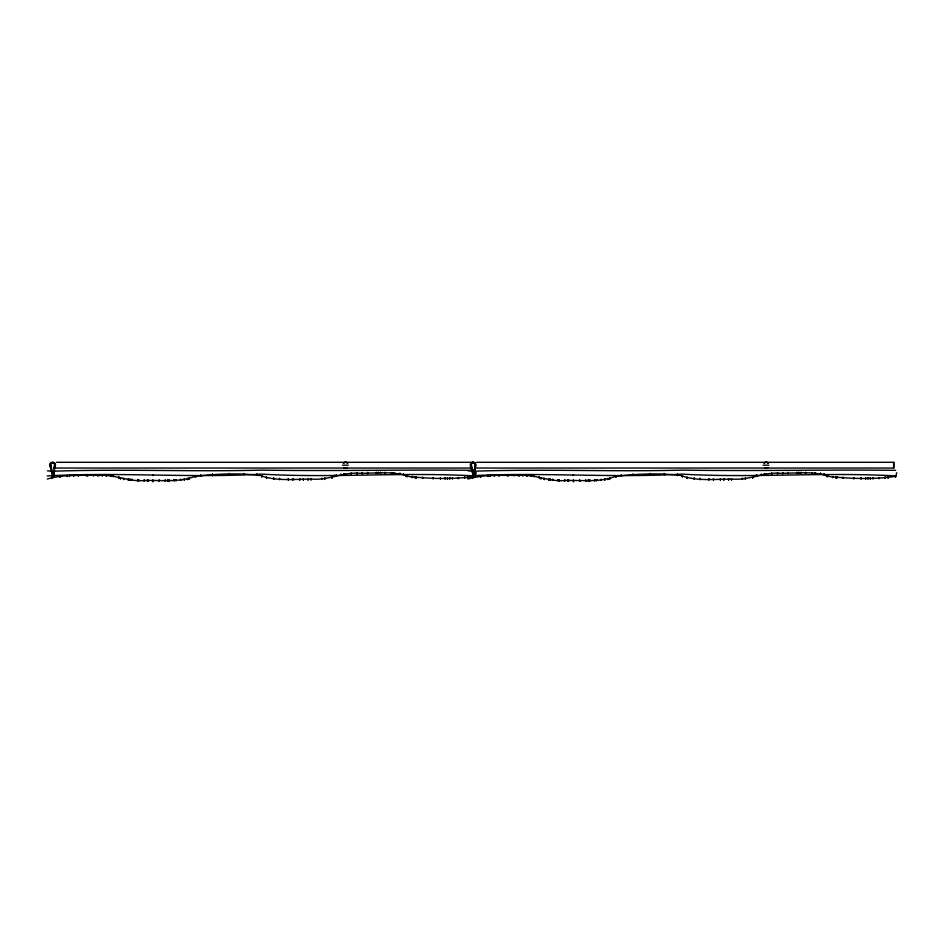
<?xml version="1.0" encoding="UTF-8"?>
<svg xmlns="http://www.w3.org/2000/svg" width="944" height="944" viewBox="0 0 944 944"><rect width="100%" height="100%" fill="white"/><g stroke="black" fill="none" stroke-linecap="round" stroke-linejoin="round"><path stroke-width="1.42" d="M54.115 477.239L54.587 463.115L50.539 463.115L50.539 468.012L53.006 477.239L54.115 477.239L54.587 463.115M472.212 470.466L472.283 470.466M474.69 477.239L475.162 463.115L471.115 463.115L471.115 468.012L473.581 477.239L474.69 477.239L475.162 463.115M52.274 472.85L52.309 473.746M476.224 472.708L475.021 476.366C453.391 479.528 431.243 478.726 409.531 476.673C393.943 470.678 376.255 473.44 359.735 473.286C344.171 471.917 330.66 479.387 315.402 479.222C297.36 478.584 277.63 481.947 260.544 475.564C238.867 472.755 216.731 473.912 195.066 476.307C179.561 482.561 161.825 480.083 145.305 480.496C129.776 482.113 116.147 474.867 100.902 475.269C83.155 475.741 64.393 473.994 47.318 479.045M896.8 472.708L895.596 476.366C873.967 479.528 851.818 478.726 830.106 476.673C814.507 470.678 796.819 473.44 780.299 473.286C764.746 471.917 751.223 479.387 735.978 479.222C717.936 478.584 698.206 481.947 681.108 475.564C659.443 472.755 637.306 473.912 615.641 476.307C600.136 482.561 582.401 480.083 565.881 480.496C550.34 482.113 536.711 474.867 521.477 475.269C503.73 475.741 484.968 473.994 467.882 479.045M54.032 467.669L54.634 467.209A2.891 2.891 0 0 0 54.445 462.938A2.891 2.891 0 0 0 50.209 463.504A2.891 2.891 0 0 0 51.141 467.669M474.596 467.669L475.198 467.209A2.891 2.891 0 0 0 475.009 462.938A2.891 2.891 0 0 0 470.785 463.504A2.891 2.891 0 0 0 471.705 467.669M47.2 475.953C118.684 471.858 190.181 478.23 261.665 474.124C332.748 478.23 403.831 471.87 474.915 475.929M467.776 475.953C539.26 471.858 610.744 478.23 682.241 474.124C753.324 478.23 824.407 471.87 895.49 475.929M475.139 470.336C404.02 469.498 332.972 471.233 261.877 470.112C192.47 471.929 123.074 468.826 53.631 471.198M895.703 470.336C824.596 469.498 753.548 471.233 682.453 470.112C613.034 471.929 543.638 468.826 474.195 471.198M56.534 462.3L473.038 462.3L473.038 463.15M476.708 462.3L893.614 462.3L893.614 468.082M342.495 465.191L348.277 465.191M763.059 465.191L768.841 465.191M54.056 468.047L471.906 468.047M474.631 468.047L893.874 468.047L893.874 462.3M471.681 470.171L475.044 470.171M50.539 463.115L53.006 475.906L54.115 475.906M471.115 463.115L473.581 475.906C475.292 477.357 474.584 473.782 474.726 475.859M472.779 471.174L468 470.844M52.203 471.174L47.424 470.844M52.298 472.85L52.274 473.794M895.585 475.894L895.596 476.85M888.115 476.991L888.127 477.947M885.224 477.239L885.236 478.195M878.947 477.593L878.947 478.549M872.999 477.77L872.999 478.726M870.321 477.841L870.333 478.797M868.008 477.853L868.02 478.809M865.695 477.865L865.707 478.82M861.07 477.888L861.081 478.844M853.73 477.758L853.742 478.714M843.193 477.369L843.204 478.325M836.856 476.932L836.868 477.888M835.794 476.85L835.794 477.806M832.95 476.531L832.95 477.487M827.51 475.658L827.51 476.614M826.531 475.457L826.531 476.413M824.077 473.935L824.088 474.891M820.501 473.298L820.513 474.254M814.825 472.802L814.825 473.758M812.159 472.696L812.159 473.652M805.539 472.472L805.551 473.428M801.102 472.425L801.114 473.381M798.801 472.389L798.801 473.345M796.795 472.413L796.795 473.369M788.228 472.543L788.24 473.499M782.777 472.72L782.777 473.676M777.585 472.956L777.596 473.912M771.685 473.298L771.685 474.254M765.631 473.817L765.643 474.773M764.286 473.935L764.286 474.891M761.442 474.313L761.454 475.269M756.828 475.08L756.828 476.036M755.035 475.481L755.047 476.437M752.616 477.039L752.628 477.994M745.371 478.112L745.382 479.068M742.432 478.372L742.432 479.328M731.565 478.868L731.565 479.823M728.626 478.809L728.638 480.059M723.847 479.009L723.859 479.965M720.343 479.021L720.355 479.977M713.475 478.95L713.475 479.906M708.85 478.868L708.85 479.823M694.253 478.101L694.253 479.056M687.126 477.345L687.138 478.301M682.335 475.823L682.335 476.779M677.544 475.398L677.45 473.982M664.446 473.64L664.446 474.596M649.684 473.605L649.696 474.561M633.011 474.195L633.023 475.151M621.305 475.08L621.317 476.036L621.223 475.422M616.467 475.717L616.479 476.673M615.63 475.823L615.641 476.779M609.647 478.183L609.647 479.139M607.853 478.537L607.865 479.493M604.844 479.009L604.844 479.965M601.163 479.387L601.175 480.343M596.679 479.682L596.691 480.638M594.779 479.788L594.779 480.744M589.74 479.989L589.752 480.944M588.195 480.024L588.206 480.98M585.728 480.095L585.728 481.051M579.758 480.154L579.758 481.11M573.468 480.154L573.48 481.582M568.666 480.071L568.677 481.027M567.969 480.059L567.981 481.015M564.783 479.977L564.795 480.933M559.249 479.753L559.261 480.708M558.223 479.705L558.234 480.661M552.7 479.351L552.712 480.307M550.446 479.186L550.458 480.142M548.806 479.033L548.818 479.989M544.157 478.49L544.169 479.446M540.959 477.829L540.971 478.785M539.354 476.968L539.366 477.935M533.608 475.505L533.608 476.46M531.236 475.304L531.248 476.26M526.905 475.021L526.917 475.977M522.858 474.856L522.87 475.811M519.495 474.773L519.495 475.729M518.138 474.749L518.15 475.705M513.961 474.702L513.961 475.658M508.226 474.738L508.238 475.693M507.223 474.749L507.223 475.705M498.975 474.95L498.987 475.906M494.349 475.103L494.361 476.059M490.042 475.339L490.054 476.295M487.883 475.469L487.895 476.425M480.72 476.024L480.732 476.98M475.021 475.894L475.021 476.85M472.661 476.968L472.673 477.924M467.54 476.991L467.551 477.947M464.649 477.239L464.66 478.195M458.371 477.593L458.383 478.549M452.424 477.77L452.436 478.726M449.757 477.841L449.757 478.797M447.444 477.853L447.444 478.809M445.131 477.865L445.131 478.82M440.506 477.888L440.506 478.844M433.166 477.758L433.178 478.714M422.629 477.369L422.629 478.325M416.292 476.932L416.292 477.888M415.218 476.85L415.23 477.806M412.375 476.531L412.386 477.487M406.935 475.658L406.947 476.614M405.955 475.457L405.967 476.413M403.513 473.935L403.513 474.891M399.937 473.298L399.937 474.254M394.25 472.802L394.262 473.758M391.583 472.696L391.595 473.652M384.975 472.472L384.987 473.428M380.526 472.425L380.538 473.381M378.225 472.389L378.237 473.345M376.219 472.413L376.231 473.369M367.653 472.543L367.664 473.499M362.201 472.72L362.213 473.676M357.021 472.956L357.021 473.912M351.109 473.298L351.121 474.254M345.067 473.817L345.079 474.773M343.71 473.935L343.722 474.891M340.878 474.313L340.878 475.269M336.253 475.08L336.265 476.036M334.471 475.481L334.483 476.437M332.04 477.039L332.052 477.994M324.807 478.112L324.807 479.068M321.857 478.372L321.869 479.328M310.989 478.868L311.001 479.823M308.051 478.809L308.063 480.059M303.272 479.009L303.284 479.965M299.767 479.021L299.779 479.977M292.9 478.95L292.911 479.906M288.274 478.868L288.286 479.823M273.677 478.101L273.689 479.056M266.562 477.345L266.562 478.301M261.759 475.823L261.771 476.779M256.969 475.398L256.874 473.982M243.871 473.64L243.882 474.596M229.121 473.605L229.121 474.561M212.447 474.195L212.365 475.646M200.742 475.08L200.742 476.036M195.904 475.717L195.904 476.673M195.066 475.823L195.066 476.779M189.071 478.183L189.083 479.139M187.29 478.537L187.301 479.493M184.269 479.009L184.281 479.965M180.599 479.387L180.611 480.343M176.103 479.682L176.115 480.638M174.203 479.788L174.215 480.744M169.165 479.989L169.177 480.944M167.631 480.024L167.631 480.98M165.153 480.095L165.165 481.051M159.182 480.154L159.194 481.11M152.904 480.154L152.916 481.582M148.102 480.071L148.102 481.027M147.406 480.059L147.406 481.015M144.22 479.977L144.231 480.933M138.685 479.753L138.685 480.708M137.659 479.705L137.671 480.661M132.136 479.351L132.136 480.307M129.883 479.186L129.883 480.142M128.242 479.033L128.242 479.989M123.581 478.49L123.593 479.446M120.395 477.829L120.395 478.785M118.791 476.968L118.791 477.935M113.032 475.505L113.044 476.46M110.672 475.304L110.672 476.26M106.342 475.021L106.342 475.977M102.294 474.856L102.294 475.811M98.919 474.773L98.931 475.729M97.574 474.749L97.574 475.705M93.385 474.702L93.397 475.658M87.65 474.738L87.662 475.693M86.647 474.749L86.659 475.705M78.399 474.95L78.411 475.906M73.785 475.103L73.785 476.059M69.467 475.339L69.478 476.295M67.319 475.469L67.319 476.425M60.145 476.024L60.156 476.98M52.085 476.968L52.097 477.924M895.585 475.741L895.596 477.003M888.115 476.838L888.127 478.101M885.224 477.086L885.236 478.337M878.947 477.452L878.947 478.702M872.999 477.617L872.999 478.868M870.321 477.688L870.333 478.95M868.008 477.699L868.02 478.962M865.695 477.711L865.707 478.974M861.07 477.735L861.081 478.986M853.73 477.605L853.742 478.868M843.193 477.227L843.204 478.478M836.856 476.779L836.868 478.03M835.794 476.708L835.794 477.959M832.95 476.378L832.95 477.629M827.51 475.516L827.51 476.767M826.531 475.304L826.531 476.567M824.077 473.782L824.088 475.044M820.501 473.145L820.513 474.407M814.825 472.661L814.825 473.912M812.159 472.543L812.159 473.805M805.539 472.33L805.551 473.581M801.102 472.271L801.114 473.534M798.801 472.248L798.801 473.499M796.795 472.271L796.795 473.522M788.228 472.389L788.24 473.652M782.777 472.578L782.777 473.829M777.585 472.814L777.596 474.065M771.685 473.145L771.685 474.407M765.631 473.664L765.643 474.926M764.286 473.782L764.286 475.044M761.442 474.159L761.454 475.41M756.828 474.926L756.828 476.189M755.035 475.328L755.047 476.578M752.616 476.885L752.628 478.148M745.371 477.959L745.382 479.222M742.432 478.219L742.432 479.481M731.565 478.714L731.565 479.977M728.626 478.95L728.626 479.918M723.847 478.856L723.859 480.107M720.343 478.868L720.355 480.13M713.475 478.797L713.475 480.059M708.85 478.726L708.85 479.977M700.224 478.23L700.236 479.764M694.253 477.947L694.253 479.21M687.126 477.192L687.138 478.455M682.335 475.682L682.335 476.932M677.532 474.289L677.544 475.552M664.446 473.499L664.446 474.749M649.684 473.463L649.696 474.714M633.011 474.053L633.023 475.304M621.305 474.926L621.317 476.189M616.479 476.826L616.373 476.071M615.63 475.682L615.641 476.932M609.647 478.042L609.647 479.292M607.853 478.384L607.865 479.635M604.844 478.856L604.844 480.118M601.163 479.233L601.175 480.496M596.679 479.528L596.691 480.779M594.767 479.635L594.779 480.897M589.74 479.835L589.752 481.086M588.195 479.871L588.206 481.133M585.728 479.941L585.728 481.204M579.758 480L579.758 481.263M573.468 480L573.48 481.735M568.666 479.918L568.677 481.169M567.969 479.906L567.981 481.157M564.783 479.823L564.795 481.074M559.249 479.599L559.261 480.85M558.223 479.552L558.234 480.815M552.7 479.198L552.712 480.449M550.446 479.033L550.458 480.295M548.806 478.879L548.818 480.13M544.157 478.348L544.169 479.599M540.959 477.676L540.971 478.938M539.354 476.826L539.366 478.077M533.596 475.363L533.608 476.614M531.236 475.151L531.248 476.413M526.905 474.867L526.917 476.13M522.858 474.702L522.87 475.953M519.495 474.62L519.495 475.87M518.138 474.596L518.15 475.859M513.961 475.811L513.878 475.033M508.226 474.584L508.238 475.847M507.223 474.596L507.223 475.859M498.975 474.797L498.987 476.047M494.349 474.95L494.361 476.201M490.042 475.198L490.054 476.449M487.883 475.316L487.895 476.578M480.72 475.87L480.732 477.133M475.021 477.003L474.915 476.189M472.661 476.826L472.673 478.077M467.54 476.838L467.551 478.101M464.649 477.086L464.66 478.337M458.371 477.452L458.383 478.702M452.424 477.617L452.436 478.868M449.757 477.688L449.757 478.95M447.444 477.699L447.444 478.962M445.131 477.711L445.131 478.974M440.506 477.735L440.506 478.986M433.166 477.605L433.178 478.868M422.629 477.227L422.629 478.478M416.292 476.779L416.292 478.03M415.218 476.708L415.23 477.959M412.375 476.378L412.386 477.629M406.935 475.516L406.947 476.767M405.955 475.304L405.967 476.567M403.513 473.782L403.513 475.044M399.937 473.145L399.937 474.407M394.25 472.661L394.262 473.912M391.583 472.543L391.595 473.805M384.975 472.33L384.987 473.581M380.526 472.271L380.538 473.534M378.225 472.248L378.237 473.499M376.219 472.271L376.231 473.522M367.653 472.389L367.664 473.652M362.201 472.578L362.213 473.829M357.009 472.814L357.021 474.065M351.109 473.145L351.121 474.407M345.067 473.664L345.079 474.926M343.71 473.782L343.722 475.044M340.867 474.159L340.878 475.41M336.253 474.926L336.265 476.189M334.471 475.328L334.483 476.578M332.04 476.885L332.052 478.148M324.807 477.959L324.807 479.222M321.857 478.219L321.869 479.481M310.989 478.714L311.001 479.977M308.051 478.95L308.063 479.918M303.272 478.856L303.284 480.107M299.767 478.868L299.779 480.13M292.9 478.797L292.911 480.059M288.274 478.726L288.286 479.977M279.648 478.23L279.66 479.764M273.677 477.947L273.689 479.21M266.562 477.192L266.562 478.455M261.759 475.682L261.771 476.932M256.957 474.289L256.969 475.552M243.871 473.499L243.8 474.313M229.121 473.463L229.038 475.221M212.447 474.053L212.447 475.304M200.742 474.926L200.742 476.189M195.904 476.826L195.809 476.071M195.066 475.682L195.066 476.932M189.071 478.042L189.083 479.292M187.29 478.384L187.301 479.635M184.269 478.856L184.281 480.118M180.599 479.233L180.611 480.496M176.103 479.528L176.115 480.779M174.203 479.635L174.215 480.897M169.165 479.835L169.177 481.086M167.631 479.871L167.631 481.133M165.153 479.941L165.165 481.204M159.182 480L159.194 481.263M152.904 480L152.916 481.735M148.102 479.918L148.102 481.169M147.406 479.906L147.406 481.157M144.22 479.823L144.231 481.074M138.685 479.599L138.685 480.85M137.659 479.552L137.671 480.815M132.136 479.198L132.136 480.449M129.883 479.033L129.883 480.295M128.242 478.879L128.242 480.13M123.581 478.348L123.593 479.599M120.395 477.676L120.395 478.938M118.791 476.826L118.791 478.077M113.032 475.363L113.044 476.614M110.672 475.151L110.672 476.413M106.342 474.867L106.342 476.13M102.294 474.702L102.294 475.953M98.919 474.62L98.931 475.87M97.574 474.596L97.574 475.859M93.397 475.811L93.303 475.033M87.662 475.847L87.65 474.584L87.568 475.186M86.659 475.859L86.647 474.596L86.565 475.21M78.399 474.797L78.411 476.047M73.785 476.201L73.785 474.95L73.691 475.54M69.467 475.198L69.478 476.449M67.319 476.578L67.225 475.705M60.145 475.87L60.156 477.133M52.085 476.826L52.097 478.077M573.35 474.738L573.35 475.528M473.581 475.906L473.581 477.239M473.298 462.3L473.298 463.15M472.897 462.3L472.897 463.15M152.775 474.738L152.775 475.528M53.006 475.906L53.006 477.239M52.321 462.3L52.321 463.15M767.401 467.693A2.891 2.891 0 0 1 766.705 467.988L765.95 468.082A2.891 2.891 0 0 1 764.51 467.693M763.908 463.15A2.891 2.891 0 0 1 765.95 462.3L766.705 462.395A2.891 2.891 0 0 1 768.003 463.15M767.802 467.693A2.891 2.891 0 0 1 766.363 468.082L765.608 467.988A2.891 2.891 0 0 1 764.911 467.693M764.31 463.15A2.891 2.891 0 0 1 765.608 462.395L766.363 462.3A2.891 2.891 0 0 1 768.404 463.15M346.826 467.693A2.891 2.891 0 0 1 346.129 467.988L345.386 468.082A2.891 2.891 0 0 1 343.935 467.693M343.333 463.15A2.891 2.891 0 0 1 345.386 462.3L346.129 462.395A2.891 2.891 0 0 1 347.427 463.15M347.239 467.693A2.891 2.891 0 0 1 345.787 468.082L345.044 467.988A2.891 2.891 0 0 1 344.348 467.693M343.746 463.15A2.891 2.891 0 0 1 345.044 462.395L345.787 462.3A2.891 2.891 0 0 1 347.84 463.15M54.245 473.192L54.256 473.794L54.245 473.192M54.363 470.336L54.374 470.938L54.363 470.336M474.82 473.192L474.82 473.794L474.82 473.192M474.938 470.336L474.938 470.938L474.938 470.336M51.637 470.336L51.684 470.938L51.637 470.336M52.758 475.387L52.781 475.988L52.758 475.387M472.826 473.192L472.85 473.794L472.826 473.192M473.322 475.387L473.345 475.988L473.322 475.387"/></g></svg>
